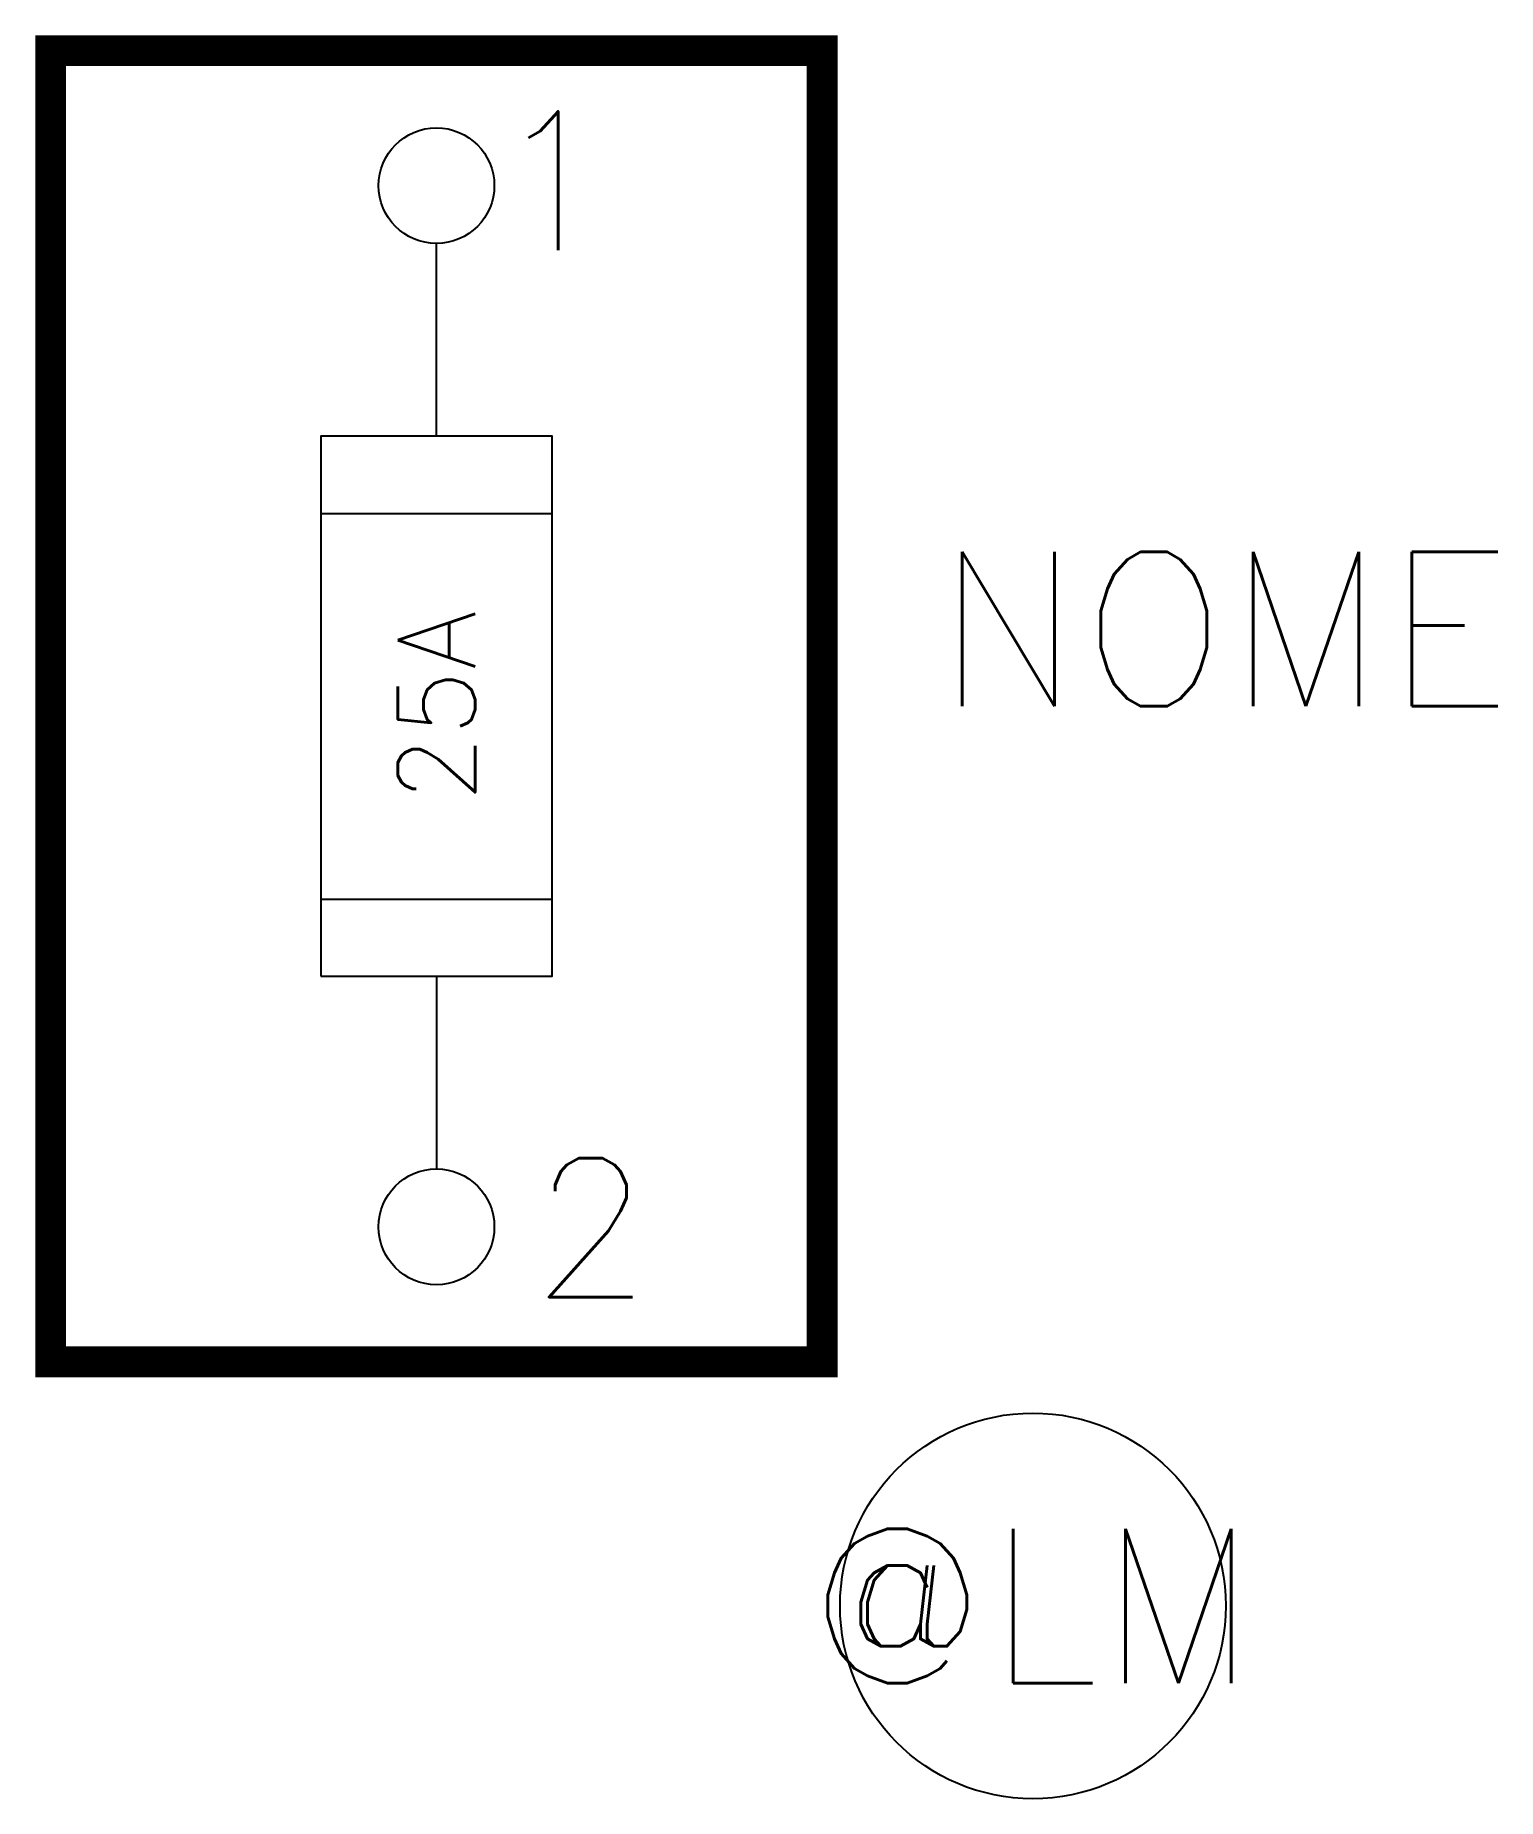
# Model space of a CAD drawing. Header units: millimetres. Extents: x 1995.5 to 2014.4, y 1604.8 to 1627.7.
import ezdxf
from ezdxf.enums import TextEntityAlignment as Align

# ---------------------------------------------------------------- set-up
doc = ezdxf.new("R2010")
doc.units = ezdxf.units.MM
doc.styles.add('ROMANS', font='romans.shx', dxfattribs={"height": 100})

msp = doc.modelspace()

# ---------------------------------------------------------------- linework, layer by layer
for p, q in [((2000.689, 1622.462), (2000.689, 1624.962)), ((1999.189, 1621.462), (2002.189, 1621.462)), ((1999.189, 1616.462), (2002.189, 1616.462)), ((2000.689, 1615.462), (2000.689, 1612.962))]:
    msp.add_line(p, q)
at = {"color": 5, "const_width": 0.4}
msp.add_lwpolyline([(1995.689, 1610.462), (2005.689, 1610.462), (2005.689, 1627.462), (1995.689, 1627.462)], close=True, dxfattribs=at)
msp.add_lwpolyline([(1999.189, 1615.462), (2002.189, 1615.462), (2002.189, 1622.462), (1999.189, 1622.462)], close=True)
for centre, radius in [((2000.689, 1625.712), 0.75), ((2000.689, 1612.212), 0.75), ((2008.42, 1607.297), 2.5)]:
    msp.add_circle(centre, radius)

# ---------------------------------------------------------------- texts
at = {"style": 'ROMANS'}
msp.add_text('25A', height=1, rotation=90, dxfattribs=at).set_placement((2000.689, 1618.962), align=Align.MIDDLE_CENTER)
at = {"style": 'ROMANS', "flags": 4}
msp.add_attdef('1', text='1', height=1.8, dxfattribs=at).set_placement((2002.189, 1626.675), align=Align.TOP_CENTER)
msp.add_attdef('NOME', (2007.159, 1618.962), 'NOME', height=2, dxfattribs=at)
msp.add_attdef('2', text='2', height=1.8, dxfattribs=at).set_placement((2002.689, 1610.761), align=Align.BOTTOM_CENTER)
msp.add_attdef('@LM', text='@LM', height=2, dxfattribs=at).set_placement((2008.42, 1607.297), align=Align.MIDDLE_CENTER)

doc.saveas('drawing.dxf')
